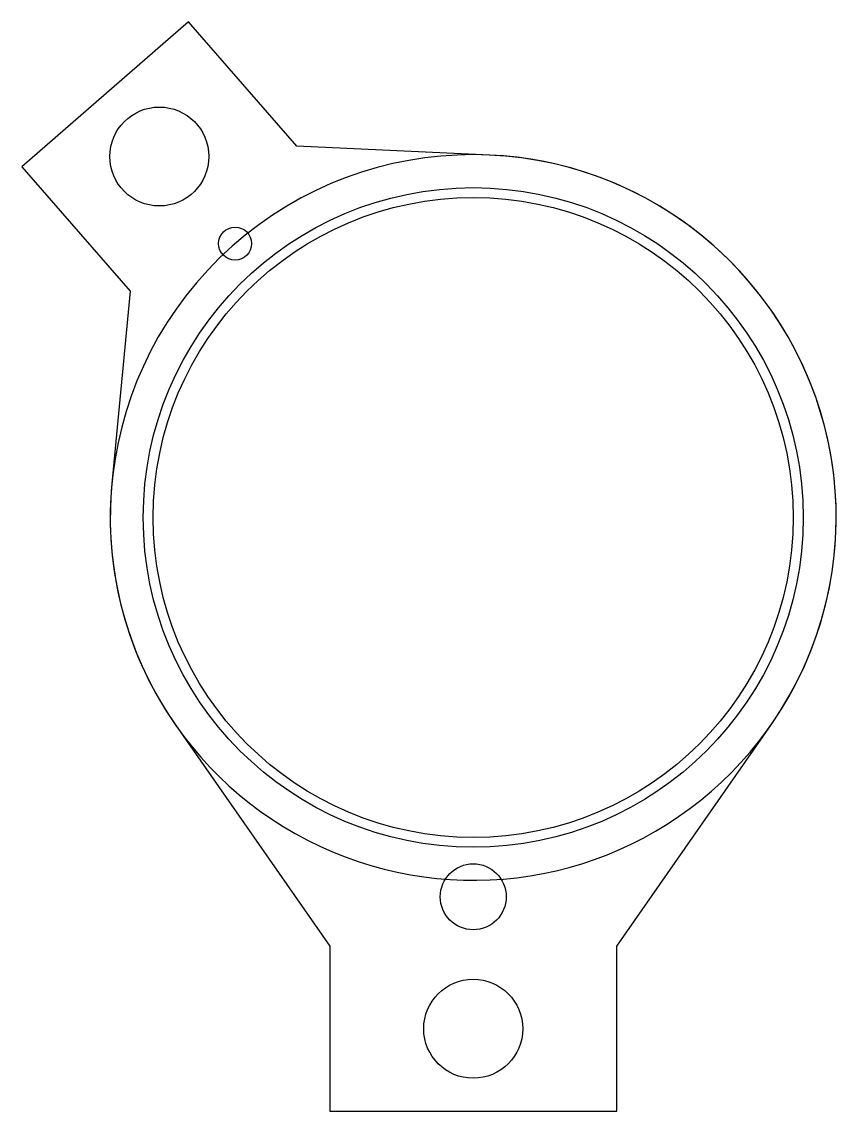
# Model space of a CAD drawing. Header units: metres. Extents: x -137 to 110, y 0 to 330.
import ezdxf

# ---------------------------------------------------------------- set-up
doc = ezdxf.new("R2010")
doc.units = ezdxf.units.M

msp = doc.modelspace()

# ---------------------------------------------------------------- linework, layer by layer
at = {"layer": 'PARAMETRIX'}
for p, q in [((-86.2473, 330.2786), (-136.8128, 286.3227)), ((-53.4443, 292.5431), (-86.2473, 330.2786)), ((4.9953, 289.8865), (-53.4443, 292.5431)), ((-136.8128, 286.3227), (-104.0099, 248.5872)), ((-104.0099, 248.5872), (-109.5123, 190.3465)), ((-90.2595, 117.1253), (-43.5, 50)), ((43.5, 50), (90.2595, 117.1253)), ((-43.5, 50), (-43.5, 0)), ((43.5, 0), (43.5, 50)), ((-43.5, 0), (43.5, 0))]:
    msp.add_line(p, q, dxfattribs=at)
for centre, radius in [((-95.1286, 289.4329), 15), ((0, 180), 100), ((0, 180), 100), ((0, 180), 100), ((0, 180), 97), ((-72.1665, 263.0181), 5), ((0, 65), 10), ((0, 25), 15)]:
    msp.add_circle(centre, radius, dxfattribs=at)
for start, end in [(325.1389, 214.8611), (174.6028, 87.3972)]:
    msp.add_arc((0, 180), 110, start, end, dxfattribs=at)

doc.saveas('drawing.dxf')
